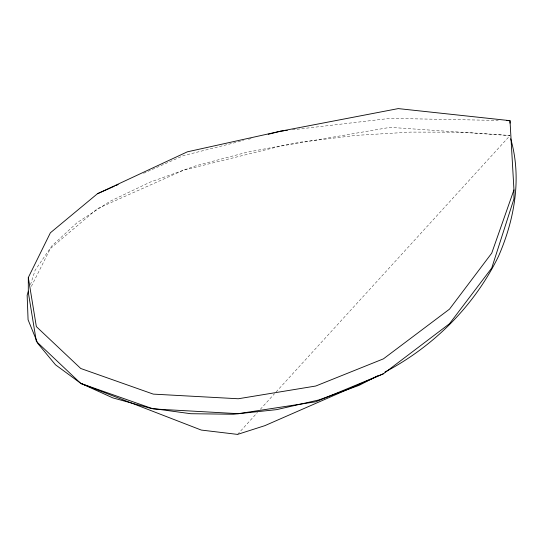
<?xml version="1.0" encoding="UTF-8"?>
<svg xmlns="http://www.w3.org/2000/svg" width="543" height="543" viewBox="0 0 543 543"><rect width="100%" height="100%" fill="white"/><g stroke="black" fill="none" stroke-linecap="round" stroke-linejoin="round"><path stroke-width="0.41" stroke-dasharray="2.71 2.04" d="M30.489 284.708L35.112 270.258L51.877 245.87L77.106 222.664L110.188 201.229L150.289 182.081L196.328 165.642L246.997 152.237L300.788 142.11L355.977 135.383L410.664 132.098L462.758 132.187L509.999 135.478M31.358 286.405L50.384 248.565L97.428 208.661L183.548 170.176L280.561 146.121L390.091 127.354L509.999 135.58L275.145 393.003M237.562 434.4L257.491 412.449M260.341 409.307L274.575 393.627M143.562 173.298L183.548 155.583L243.563 140.501M248.497 139.259L251.789 138.438M292.358 129.825L390.091 118.374L498.175 120.437"/><path stroke-width="0.81" d="M28.433 291.129L27.15 295.148L28.073 319.773L37.684 343.291L55.501 364.801L80.744 383.304L112.795 397.876L150.044 408.16L190.783 413.712L233.436 414.241L276.543 409.646L318.782 399.967L358.984 385.401L377.548 375.851M513.956 189.887L491.741 253.126L449.509 309.137L383.419 358.855L315.768 386.019L238.275 398.759L153.275 394.116L80.744 368.487L36.354 326.614L28.311 277.541L50.384 232.798L97.428 193.742L187.328 151.836L280.561 131.202L398.257 108.6L509.999 120.661L513.956 189.887L513.956 198.867L491.741 268.045L449.509 323.73L383.419 373.774L264.869 425.651L237.562 434.4L201.27 430.063L80.744 383.412L36.354 341.425L28.311 292.46L28.311 277.541M384.967 372.03C433.579 346.475 474.412 305.79 498.508 256.262C514.513 219.637 522.027 177.826 510.685 138.784M97.428 193.742L114.342 186.249M115.883 185.563L118.191 184.545M383.419 373.774L315.768 401.786L238.275 413.678L153.275 408.933L80.744 383.412M268.228 134.304L280.561 131.202L283.935 130.809M285.618 130.612L287.301 130.415M506.619 120.6L509.999 120.661L509.999 123.152"/></g></svg>
